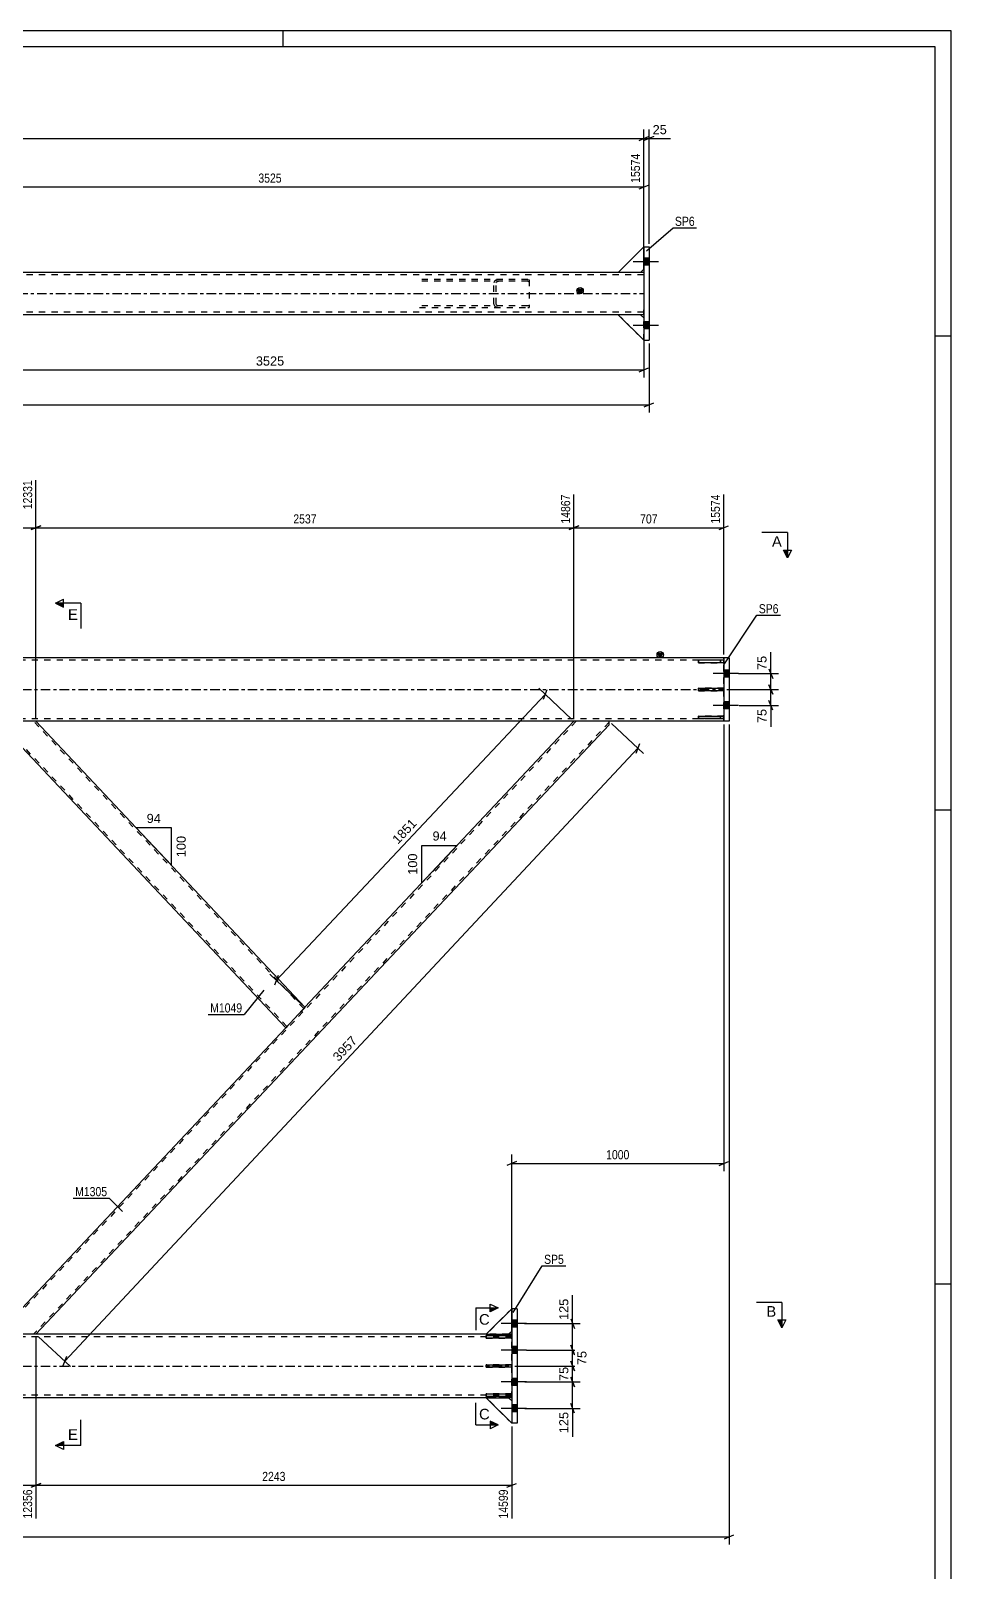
# Model space of a CAD drawing. Header units: millimetres. Extents: x -82 to 1107, y -634 to 207.
# Drawn here: x 817.7 to 1107, y -277.2 to 207.1 of the extents above; entities that cross this region are included whole.
import ezdxf

# ---------------------------------------------------------------- set-up
doc = ezdxf.new("R2010")
doc.units = ezdxf.units.MM
doc.linetypes.add('DXK_LINE_DOT2', pattern=[3.9198, 1.9599, -1.9599])
doc.linetypes.add('DXK_LINE_DOT3', pattern=[5.9187, 2.979, -0.9799, 0.9799, -0.9799])
doc.styles.add('Arial', font='ARIAL.TTF', dxfattribs={"height": 0.2})
doc.styles.add('Arial Narrow', font='ARIALN.TTF', dxfattribs={"height": 0.2})

# ---------------------------------------------------------------- blocks, each defined once
blk = doc.blocks.new('Unknown-348435297-1162')
at = {"color": 5, "linetype": 'Continuous'}
for p, q in [((1106.97, 207.06), (-82.03, 207.06)), ((896.97, 202.06), (896.97, 207.06)), ((1106.97, -633.94), (1106.97, 207.06)), ((1101.97, 202.06), (-77.03, 202.06)), ((1101.97, -628.94), (1101.97, 202.06)), ((1106.97, 111.06), (1101.97, 111.06)), ((1106.97, -37.94), (1101.97, -37.94)), ((1106.97, -186.94), (1101.97, -186.94))]:
    blk.add_line(p, q, dxfattribs=at)
blk = doc.blocks.new('Part-348435297-3922 - 3826')
at = {"color": 7, "linetype": 'DXK_LINE_DOT2'}
for p, q in [((989.12, -10), (808.23, -202.34)), ((999.43, -10.32), (818.55, -202.67)), ((999.43, -10), (988.39, -10)), ((903.83, -99.91), (897.79, -106.33)), ((819.28, -202.67), (808.23, -202.67))]:
    blk.add_line(p, q, dxfattribs=at)
at = {"color": 2, "linetype": 'Continuous'}
for p, q in [((999.43, -11.1), (819.28, -202.67)), ((988.39, -10), (903.83, -99.91)), ((999.43, -11.1), (999.43, -10)), ((808.23, -201.57), (897.79, -106.33)), ((808.23, -202.67), (808.23, -201.57))]:
    blk.add_line(p, q, dxfattribs=at)
blk = doc.blocks.new('Part-348435297-3927 - 3826')
at = {"color": 7, "linetype": 'DXK_LINE_DOT2'}
for p, q in [((819.28, -10), (808.23, -10)), ((808.23, -10.81), (808.23, -10)), ((898.16, -105.94), (808.23, -10.32)), ((903.47, -100.3), (818.55, -10)), ((903.38, -100.39), (903.1, -100.69)), ((903.62, -100.14), (903.47, -100.3)), ((898.16, -105.94), (898.19, -105.91))]:
    blk.add_line(p, q, dxfattribs=at)
at = {"color": 2, "linetype": 'Continuous'}
for p, q in [((808.23, -11.1), (808.23, -10.81)), ((897.79, -106.33), (808.23, -11.1)), ((903.83, -99.91), (819.28, -10)), ((903.1, -100.69), (897.79, -106.33)), ((903.62, -100.14), (903.1, -100.69)), ((903.83, -99.91), (903.62, -100.14))]:
    blk.add_line(p, q, dxfattribs=at)
blk = doc.blocks.new('Part-348435297-4008 - 3826')
at = {"color": 2, "linetype": 'Continuous'}
for p, q in [((1037.17, 10), (1035.5, 10)), ((1035.5, 10), (1035.5, -10)), ((1037.17, 10), (1037.17, -10)), ((1037.17, -10), (1035.5, -10))]:
    blk.add_line(p, q, dxfattribs=at)
blk = doc.blocks.new('Part-348435297-4013 - 3826')
at = {"color": 2, "linetype": 'Continuous'}
for p, q in [((970.5, -194.67), (968.83, -194.67)), ((968.83, -194.67), (968.83, -230.67)), ((970.5, -194.67), (970.5, -230.67)), ((970.5, -230.67), (968.83, -230.67))]:
    blk.add_line(p, q, dxfattribs=at)
blk = doc.blocks.new('Part-348435297-4050 - 3826')
at = {"color": 2, "linetype": 'Continuous'}
for p, q in [((960.83, -221.43), (968.83, -221.43)), ((960.83, -222.23), (960.83, -221.43)), ((968.83, -222.23), (960.83, -222.23)), ((968.83, -221.43), (968.83, -222.23))]:
    blk.add_line(p, q, dxfattribs=at)
at = {"color": 7, "linetype": 'DXK_LINE_DOT2'}
blk.add_line((967.83, -222.23), (967.83, -221.43), dxfattribs=at)
blk = doc.blocks.new('Part-348435297-4051 - 3826')
at = {"color": 2, "linetype": 'Continuous'}
for p, q in [((960.83, -212.27), (968.83, -212.27)), ((960.83, -213.07), (960.83, -212.27)), ((968.83, -212.27), (968.83, -213.07)), ((968.83, -213.07), (960.83, -213.07))]:
    blk.add_line(p, q, dxfattribs=at)
at = {"color": 7, "linetype": 'DXK_LINE_DOT2'}
blk.add_line((967.83, -213.07), (967.83, -212.27), dxfattribs=at)
blk = doc.blocks.new('Part-348435297-4052 - 3826')
at = {"color": 2, "linetype": 'Continuous'}
for p, q in [((960.83, -203.1), (968.83, -203.1)), ((960.83, -203.9), (960.83, -203.1)), ((968.83, -203.1), (968.83, -203.9)), ((968.83, -203.9), (960.83, -203.9))]:
    blk.add_line(p, q, dxfattribs=at)
at = {"color": 7, "linetype": 'DXK_LINE_DOT2'}
blk.add_line((967.83, -203.9), (967.83, -203.1), dxfattribs=at)
blk = doc.blocks.new('Part-348435297-4053 - 3826')
at = {"color": 7, "linetype": 'DXK_LINE_DOT2'}
for p, q in [((968.83, -221.43), (960.83, -221.43)), ((960.83, -221.43), (960.83, -222.23)), ((960.83, -222.23), (968.83, -222.23)), ((967.83, -222.23), (967.83, -221.43)), ((968.83, -222.23), (968.83, -221.43))]:
    blk.add_line(p, q, dxfattribs=at)
blk = doc.blocks.new('Part-348435297-4054 - 3826')
at = {"color": 7, "linetype": 'DXK_LINE_DOT2'}
for p, q in [((968.83, -212.27), (960.83, -212.27)), ((960.83, -212.27), (960.83, -213.07)), ((967.83, -213.07), (967.83, -212.27)), ((968.83, -213.07), (968.83, -212.27)), ((960.83, -213.07), (968.83, -213.07))]:
    blk.add_line(p, q, dxfattribs=at)
blk = doc.blocks.new('Part-348435297-4055 - 3826')
at = {"color": 7, "linetype": 'DXK_LINE_DOT2'}
for p, q in [((968.83, -203.1), (960.83, -203.1)), ((960.83, -203.1), (960.83, -203.9)), ((967.83, -203.9), (967.83, -203.1)), ((968.83, -203.9), (968.83, -203.1)), ((960.83, -203.9), (968.83, -203.9))]:
    blk.add_line(p, q, dxfattribs=at)
blk = doc.blocks.new('Part-348435297-4058 - 3826')
at = {"color": 7, "linetype": 'DXK_LINE_DOT2'}
for p, q in [((960.83, -222.67), (967.83, -222.67)), ((968.83, -230.67), (960.83, -222.67)), ((967.83, -222.67), (968.83, -223.67)), ((968.83, -223.67), (968.83, -230.67))]:
    blk.add_line(p, q, dxfattribs=at)
blk = doc.blocks.new('Part-348435297-4061 - 3826')
at = {"color": 2, "linetype": 'Continuous'}
for p, q in [((968.83, -230.67), (960.83, -222.67)), ((960.83, -222.67), (967.83, -222.67)), ((967.83, -222.67), (968.83, -223.67))]:
    blk.add_line(p, q, dxfattribs=at)
at = {"color": 7, "linetype": 'DXK_LINE_DOT2'}
blk.add_line((968.83, -223.67), (968.83, -230.67), dxfattribs=at)
blk = doc.blocks.new('Part-348435297-4064 - 3826')
at = {"color": 7, "linetype": 'DXK_LINE_DOT2'}
for p, q in [((968.83, -194.67), (960.83, -202.67)), ((968.83, -201.67), (968.83, -194.67)), ((960.83, -202.67), (967.83, -202.67)), ((967.83, -202.67), (968.83, -201.67))]:
    blk.add_line(p, q, dxfattribs=at)
blk = doc.blocks.new('Part-348435297-4067 - 3826')
at = {"color": 2, "linetype": 'Continuous'}
for p, q in [((968.83, -194.67), (960.83, -202.67)), ((960.83, -202.67), (967.83, -202.67)), ((967.83, -202.67), (968.83, -201.67))]:
    blk.add_line(p, q, dxfattribs=at)
at = {"color": 7, "linetype": 'DXK_LINE_DOT2'}
blk.add_line((968.83, -201.67), (968.83, -194.67), dxfattribs=at)
blk = doc.blocks.new('Part-348435297-4068 - 3826')
at = {"color": 2, "linetype": 'Continuous'}
for p, q in [((1027.5, 0.4), (1035.5, 0.4)), ((1027.5, -0.4), (1027.5, 0.4)), ((1035.5, 0.4), (1035.5, -0.4)), ((1035.5, -0.4), (1027.5, -0.4))]:
    blk.add_line(p, q, dxfattribs=at)
at = {"color": 7, "linetype": 'DXK_LINE_DOT2'}
blk.add_line((1034.5, -0.4), (1034.5, 0.4), dxfattribs=at)
blk = doc.blocks.new('Part-348435297-4069 - 3826')
at = {"color": 2, "linetype": 'Continuous'}
for p, q in [((1035.5, 9.17), (1027.5, 9.17)), ((1027.5, 8.37), (1027.5, 9.17)), ((1035.5, 8.37), (1027.5, 8.37)), ((1035.5, 9.17), (1035.5, 8.37))]:
    blk.add_line(p, q, dxfattribs=at)
at = {"color": 7, "linetype": 'DXK_LINE_DOT2'}
blk.add_line((1034.5, 8.37), (1034.5, 9.17), dxfattribs=at)
blk = doc.blocks.new('Part-348435297-4070 - 3826')
at = {"color": 2, "linetype": 'Continuous'}
for p, q in [((1027.5, -8.37), (1035.5, -8.37)), ((1027.5, -9.17), (1027.5, -8.37)), ((1035.5, -9.17), (1027.5, -9.17)), ((1035.5, -8.37), (1035.5, -9.17))]:
    blk.add_line(p, q, dxfattribs=at)
at = {"color": 7, "linetype": 'DXK_LINE_DOT2'}
blk.add_line((1034.5, -9.17), (1034.5, -8.37), dxfattribs=at)
blk = doc.blocks.new('Part-348435297-4071 - 3826')
at = {"color": 7, "linetype": 'DXK_LINE_DOT2'}
for p, q in [((1035.5, 0.4), (1027.5, 0.4)), ((1027.5, 0.4), (1027.5, -0.4)), ((1034.5, -0.4), (1034.5, 0.4)), ((1035.5, -0.4), (1035.5, 0.4)), ((1027.5, -0.4), (1035.5, -0.4))]:
    blk.add_line(p, q, dxfattribs=at)
blk = doc.blocks.new('Part-348435297-4072 - 3826')
at = {"color": 7, "linetype": 'DXK_LINE_DOT2'}
for p, q in [((1035.5, 9.17), (1027.5, 9.17)), ((1027.5, 9.17), (1027.5, 8.37)), ((1027.5, 8.37), (1035.5, 8.37)), ((1034.5, 9.17), (1034.5, 8.37)), ((1035.5, 8.37), (1035.5, 9.17))]:
    blk.add_line(p, q, dxfattribs=at)
blk = doc.blocks.new('Part-348435297-4073 - 3826')
at = {"color": 7, "linetype": 'DXK_LINE_DOT2'}
for p, q in [((1035.5, -8.37), (1027.5, -8.37)), ((1027.5, -8.37), (1027.5, -9.17)), ((1027.5, -9.17), (1035.5, -9.17)), ((1034.5, -9.17), (1034.5, -8.37)), ((1035.5, -9.17), (1035.5, -8.37))]:
    blk.add_line(p, q, dxfattribs=at)
blk = doc.blocks.new('Part-348435297-4078 - 3826')
at = {"linetype": 'Continuous'}
blk.add_hatch(color=2, dxfattribs=at).paths.add_polyline_path([(1015.5, 10), (1014.7, 11.4), (1016.3, 11.4)])
at = {"color": 2, "linetype": 'Continuous'}
for p, q in [((1035.5, 10), (807.17, 10)), ((1015.5, 10), (1014.7, 11.4)), ((1014.7, 11.4), (1016.3, 11.4)), ((1016.3, 11.4), (1015.5, 10)), ((1035.5, -10), (814.67, -10))]:
    blk.add_line(p, q, dxfattribs=at)
at = {"color": 7, "linetype": 'DXK_LINE_DOT2'}
for p, q in [((1035.5, -10), (1035.5, 10)), ((1035.5, 9.2), (45.43, 9.2)), ((1035.5, -9.2), (45.43, -9.2))]:
    blk.add_line(p, q, dxfattribs=at)
at = {"color": 7, "linetype": 'DXK_LINE_DOT3'}
blk.add_line((45.43, 0), (1035.5, 0), dxfattribs=at)
at = {"color": 2, "linetype": 'Continuous'}
blk.add_circle((1015.5, 10.9), 1, dxfattribs=at)
blk = doc.blocks.new('Part-348435297-4081 - 3826')
at = {"color": 2, "linetype": 'Continuous'}
for p, q in [((960.83, -202.67), (399.84, -202.67)), ((968.83, -202.67), (967.83, -202.67)), ((960.83, -222.67), (814.67, -222.67)), ((968.83, -222.67), (967.83, -222.67))]:
    blk.add_line(p, q, dxfattribs=at)
at = {"color": 7, "linetype": 'DXK_LINE_DOT2'}
for p, q in [((967.83, -202.67), (960.83, -202.67)), ((968.83, -222.67), (968.83, -202.67)), ((968.83, -203.47), (45.43, -203.47)), ((968.83, -221.87), (45.43, -221.87)), ((967.83, -222.67), (960.83, -222.67))]:
    blk.add_line(p, q, dxfattribs=at)
at = {"color": 7, "linetype": 'DXK_LINE_DOT3'}
blk.add_line((45.43, -212.67), (968.83, -212.67), dxfattribs=at)
blk = doc.blocks.new('Bolt-348435297-4172 - 3826')
at = {"linetype": 'Continuous'}
for points in [[(1035.5, 6.1), (1035.5, 3.9), (1037.17, 3.9), (1037.17, 6.1)], [(1035.5, 6.1), (1035.5, 3.9), (1037.17, 3.9), (1037.17, 6.1)], [(1035.5, -3.9), (1035.5, -6.1), (1037.17, -6.1), (1037.17, -3.9)], [(1035.5, -3.9), (1035.5, -6.1), (1037.17, -6.1), (1037.17, -3.9)]]:
    blk.add_hatch(color=1, dxfattribs=at).paths.add_polyline_path(points)
at = {"color": 1, "linetype": 'Continuous'}
for p, q in [((1040.1, 5), (1032.17, 5)), ((1040.1, 5), (1032.17, 5)), ((1037.17, 6.1), (1035.5, 6.1)), ((1037.17, 6.1), (1035.5, 6.1)), ((1037.17, 3.9), (1035.5, 3.9)), ((1037.17, 3.9), (1035.5, 3.9)), ((1037.17, -3.9), (1035.5, -3.9)), ((1037.17, -3.9), (1035.5, -3.9)), ((1040.1, -5), (1032.17, -5)), ((1040.1, -5), (1032.17, -5)), ((1037.17, -6.1), (1035.5, -6.1)), ((1037.17, -6.1), (1035.5, -6.1))]:
    blk.add_line(p, q, dxfattribs=at)
blk = doc.blocks.new('Bolt-348435297-4173 - 3826')
at = {"linetype": 'Continuous'}
for points in [[(968.83, -198.23), (968.83, -200.43), (970.5, -200.43), (970.5, -198.23)], [(968.83, -198.23), (968.83, -200.43), (970.5, -200.43), (970.5, -198.23)], [(968.83, -198.23), (968.83, -200.43), (970.5, -200.43), (970.5, -198.23)], [(968.83, -206.57), (968.83, -208.77), (970.5, -208.77), (970.5, -206.57)], [(968.83, -206.57), (968.83, -208.77), (970.5, -208.77), (970.5, -206.57)], [(968.83, -216.57), (968.83, -218.77), (970.5, -218.77), (970.5, -216.57)], [(968.83, -216.57), (968.83, -218.77), (970.5, -218.77), (970.5, -216.57)], [(968.83, -224.9), (968.83, -227.1), (970.5, -227.1), (970.5, -224.9)], [(968.83, -224.9), (968.83, -227.1), (970.5, -227.1), (970.5, -224.9)], [(968.83, -224.9), (968.83, -227.1), (970.5, -227.1), (970.5, -224.9)]]:
    blk.add_hatch(color=1, dxfattribs=at).paths.add_polyline_path(points)
at = {"color": 1, "linetype": 'Continuous'}
for p, q in [((970.5, -198.23), (968.83, -198.23)), ((970.5, -198.23), (968.83, -198.23)), ((970.5, -198.23), (968.83, -198.23)), ((973.43, -199.33), (965.5, -199.33)), ((973.43, -199.33), (965.5, -199.33)), ((973.43, -199.33), (965.5, -199.33)), ((970.5, -200.43), (968.83, -200.43)), ((970.5, -200.43), (968.83, -200.43)), ((970.5, -200.43), (968.83, -200.43)), ((973.43, -207.67), (965.5, -207.67)), ((973.43, -207.67), (965.5, -207.67)), ((970.5, -206.57), (968.83, -206.57)), ((970.5, -206.57), (968.83, -206.57)), ((970.5, -208.77), (968.83, -208.77)), ((970.5, -208.77), (968.83, -208.77)), ((973.43, -217.67), (965.5, -217.67)), ((973.43, -217.67), (965.5, -217.67)), ((970.5, -216.57), (968.83, -216.57)), ((970.5, -216.57), (968.83, -216.57)), ((970.5, -218.77), (968.83, -218.77)), ((970.5, -218.77), (968.83, -218.77)), ((973.43, -226), (965.5, -226)), ((973.43, -226), (965.5, -226)), ((973.43, -226), (965.5, -226)), ((970.5, -224.9), (968.83, -224.9)), ((970.5, -224.9), (968.83, -224.9)), ((970.5, -224.9), (968.83, -224.9)), ((970.5, -227.1), (968.83, -227.1)), ((970.5, -227.1), (968.83, -227.1)), ((970.5, -227.1), (968.83, -227.1))]:
    blk.add_line(p, q, dxfattribs=at)
blk = doc.blocks.new('Part-348435297-2491 - 2361')
at = {"color": 7, "linetype": 'DXK_LINE_DOT2'}
for p, q in [((1002.34, 131.13), (1010.34, 139.13)), ((1010.34, 139.13), (1010.34, 132.13)), ((1009.34, 131.13), (1002.34, 131.13)), ((1010.34, 132.13), (1009.34, 131.13))]:
    blk.add_line(p, q, dxfattribs=at)
blk = doc.blocks.new('Part-348435297-2496 - 2361')
at = {"linetype": 'Continuous'}
blk.add_hatch(color=2, dxfattribs=at).paths.add_polyline_path([(990.34, 124.46), (989.54, 125.86), (991.14, 125.86)])
at = {"color": 2, "linetype": 'Continuous'}
for p, q in [((1002.34, 131.13), (782.02, 131.13)), ((1010.34, 131.13), (1009.34, 131.13)), ((1010.34, 129.53), (1010.34, 119.39)), ((990.34, 124.46), (989.54, 125.86)), ((989.54, 125.86), (991.14, 125.86)), ((991.14, 125.86), (990.34, 124.46)), ((1002.34, 117.79), (782.02, 117.79)), ((1010.34, 117.79), (1009.34, 117.79))]:
    blk.add_line(p, q, dxfattribs=at)
at = {"color": 7, "linetype": 'DXK_LINE_DOT2'}
for p, q in [((1009.34, 131.13), (1002.34, 131.13)), ((1010.34, 131.13), (1010.34, 129.53)), ((1010.34, 131.13), (1010.34, 130.66)), ((1010.34, 130.33), (44.28, 130.33)), ((1010.34, 118.59), (44.28, 118.59)), ((1009.34, 117.79), (1002.34, 117.79)), ((1010.34, 117.79), (1010.34, 119.39))]:
    blk.add_line(p, q, dxfattribs=at)
at = {"color": 7, "linetype": 'DXK_LINE_DOT3'}
blk.add_line((44.28, 124.46), (1010.34, 124.46), dxfattribs=at)
at = {"color": 2, "linetype": 'Continuous'}
blk.add_circle((990.34, 125.36), 1, dxfattribs=at)
blk = doc.blocks.new('Part-348435297-2372 - 2361')
at = {"color": 7, "linetype": 'DXK_LINE_DOT2'}
for p, q in [((973.85, 128.86), (939.81, 128.86)), ((973.85, 128.33), (939.81, 128.33)), ((963.34, 128.2), (963.23, 127.79)), ((963.23, 121.13), (963.23, 127.79)), ((963.96, 127.79), (964.02, 128)), ((963.96, 121.13), (963.96, 127.79)), ((964.7, 128.86), (964.13, 128.78)), ((964.42, 128.29), (964.7, 128.33)), ((973.85, 128.86), (974.28, 128.8)), ((973.85, 128.33), (974.13, 128.29)), ((974.13, 128.29), (974.28, 128.21)), ((974.28, 128.8), (974.28, 120.12)), ((963.23, 121.13), (963.34, 120.72)), ((964.02, 120.92), (963.96, 121.13)), ((973.85, 120.59), (939.81, 120.59)), ((939.81, 120.06), (973.85, 120.06)), ((964.13, 120.14), (964.7, 120.06)), ((964.7, 120.59), (964.42, 120.63)), ((974.13, 120.63), (973.85, 120.59)), ((973.85, 120.06), (974.28, 120.12)), ((974.28, 120.71), (974.13, 120.63))]:
    blk.add_line(p, q, dxfattribs=at)
for centre, radius, start, end in [((964.47, 127.49), 1.34, 104.5547, 147.5896), ((964.58, 127.64), 0.668, 104.5547, 147.5896), ((964.47, 121.44), 1.34, 212.4104, 255.4453), ((964.58, 121.28), 0.668, 212.4104, 255.4453)]:
    blk.add_arc(centre, radius, start, end, dxfattribs=at)
blk = doc.blocks.new('Part-348435297-2479 - 2361')
at = {"color": 2, "linetype": 'Continuous'}
for p, q in [((1009.34, 117.79), (1002.34, 117.79)), ((1002.34, 117.79), (1010.34, 109.79)), ((1010.34, 116.79), (1009.34, 117.79))]:
    blk.add_line(p, q, dxfattribs=at)
at = {"color": 7, "linetype": 'DXK_LINE_DOT2'}
blk.add_line((1010.34, 109.79), (1010.34, 116.79), dxfattribs=at)
blk = doc.blocks.new('Part-348435297-2485 - 2361')
at = {"color": 7, "linetype": 'DXK_LINE_DOT2'}
for p, q in [((1002.34, 131.13), (1010.34, 139.13)), ((1010.34, 139.13), (1010.34, 132.13)), ((1009.34, 131.13), (1002.34, 131.13)), ((1010.34, 132.13), (1009.34, 131.13))]:
    blk.add_line(p, q, dxfattribs=at)
blk = doc.blocks.new('Part-348435297-2444 - 2361')
at = {"color": 2, "linetype": 'Continuous'}
for p, q in [((1010.34, 139.13), (1010.34, 109.79)), ((1010.34, 139.13), (1012.01, 139.13)), ((1012.01, 139.13), (1012.01, 109.79)), ((1010.34, 109.79), (1012.01, 109.79))]:
    blk.add_line(p, q, dxfattribs=at)
blk = doc.blocks.new('Part-348435297-2476 - 2361')
at = {"color": 7, "linetype": 'DXK_LINE_DOT2'}
for p, q in [((1009.34, 117.79), (1002.34, 117.79)), ((1002.34, 117.79), (1010.34, 109.79)), ((1010.34, 116.79), (1009.34, 117.79)), ((1010.34, 109.79), (1010.34, 116.79))]:
    blk.add_line(p, q, dxfattribs=at)
blk = doc.blocks.new('Part-348435297-2482 - 2361')
at = {"color": 7, "linetype": 'DXK_LINE_DOT2'}
for p, q in [((1009.34, 117.79), (1002.34, 117.79)), ((1002.34, 117.79), (1010.34, 109.79)), ((1010.34, 116.79), (1009.34, 117.79)), ((1010.34, 109.79), (1010.34, 116.79))]:
    blk.add_line(p, q, dxfattribs=at)
blk = doc.blocks.new('Part-348435297-2488 - 2361')
at = {"color": 2, "linetype": 'Continuous'}
for p, q in [((1002.34, 131.13), (1010.34, 139.13)), ((1009.34, 131.13), (1002.34, 131.13)), ((1010.34, 132.13), (1009.34, 131.13))]:
    blk.add_line(p, q, dxfattribs=at)
at = {"color": 7, "linetype": 'DXK_LINE_DOT2'}
blk.add_line((1010.34, 132.13), (1010.34, 139.13), dxfattribs=at)
blk = doc.blocks.new('Bolt-348435297-2542 - 2361')
at = {"linetype": 'Continuous'}
for points in [[(1010.34, 135.56), (1010.34, 133.36), (1012.01, 133.36), (1012.01, 135.56)], [(1010.34, 135.56), (1010.34, 133.36), (1012.01, 133.36), (1012.01, 135.56)], [(1010.34, 115.56), (1010.34, 113.36), (1012.01, 113.36), (1012.01, 115.56)], [(1010.34, 115.56), (1010.34, 113.36), (1012.01, 113.36), (1012.01, 115.56)]]:
    blk.add_hatch(color=1, dxfattribs=at).paths.add_polyline_path(points)
at = {"color": 1, "linetype": 'Continuous'}
for p, q in [((1014.94, 134.46), (1007.01, 134.46)), ((1014.94, 134.46), (1007.01, 134.46)), ((1012.01, 135.56), (1010.34, 135.56)), ((1012.01, 135.56), (1010.34, 135.56)), ((1012.01, 133.36), (1010.34, 133.36)), ((1012.01, 133.36), (1010.34, 133.36)), ((1014.94, 114.46), (1007.01, 114.46)), ((1014.94, 114.46), (1007.01, 114.46)), ((1012.01, 115.56), (1010.34, 115.56)), ((1012.01, 115.56), (1010.34, 115.56)), ((1012.01, 113.36), (1010.34, 113.36)), ((1012.01, 113.36), (1010.34, 113.36))]:
    blk.add_line(p, q, dxfattribs=at)
blk = doc.blocks.new('StraightDimension-348435297-4314 - 3826')
at = {"color": 7, "linetype": 'Continuous'}
for p, q in [((988.39, -9), (988.39, 61.29)), ((1035.5, 11), (1035.5, 61.29)), ((989.89, 51.45), (986.89, 50.25)), ((988.39, 50.85), (1035.5, 50.85)), ((1034, 50.25), (1037, 51.45))]:
    blk.add_line(p, q, dxfattribs=at)
at = {"color": 0, "linetype": 'Continuous'}
blk.add_wipeout([(1034.9, 61.89), (1030.7, 61.89), (1030.7, 51.55), (1034.9, 51.55)], dxfattribs=at)
at = {"color": 0}
blk.add_wipeout([(1015.29, 51.6), (1015.29, 55.8), (1008.6, 55.8), (1008.6, 51.6)], dxfattribs=at)
at = {"color": 3, "linetype": 'Continuous', "style": 'Arial Narrow'}
blk.add_text('15574', height=2.863, rotation=90.0002, dxfattribs=at).set_placement((1034.3, 52.15))
at = {"color": 3, "style": 'Arial Narrow'}
blk.add_text('707', height=2.863, dxfattribs=at).set_placement((1009.2, 52.2))
blk = doc.blocks.new('StraightDimension-348435297-11560 - 3826')
at = {"color": 7, "linetype": 'Continuous'}
for p, q in [((969.83, -212.67), (990.38, -212.67)), ((987.38, -211.17), (988.58, -214.17)), ((987.98, -217.67), (987.98, -212.67)), ((972.92, -217.67), (990.38, -217.67)), ((988.58, -219.17), (987.38, -216.17))]:
    blk.add_line(p, q, dxfattribs=at)
at = {"color": 0}
blk.add_wipeout([(987.23, -212.34), (983.03, -212.34), (983.03, -217.99), (987.23, -217.99)], dxfattribs=at)
at = {"color": 3, "style": 'Arial'}
blk.add_text('75', height=2.865, rotation=90.0002, dxfattribs=at).set_placement((986.63, -217.39))
blk = doc.blocks.new('StraightDimension-348435297-11558 - 3826')
at = {"color": 7, "linetype": 'Continuous'}
for p, q in [((987.38, -197.83), (988.58, -200.83)), ((972.85, -199.33), (990.38, -199.33)), ((987.98, -207.67), (987.98, -199.33)), ((973.46, -207.67), (990.38, -207.67)), ((988.58, -209.17), (987.38, -206.17))]:
    blk.add_line(p, q, dxfattribs=at)
at = {"color": 0}
blk.add_wipeout([(987.23, -190.94), (983.03, -190.94), (983.03, -198.81), (987.23, -198.81)], dxfattribs=at)
at = {"color": 7, "linetype": 'Continuous'}
blk.add_line((987.98, -199.33), (987.98, -190.41), dxfattribs=at)
blk.add_line((987.98, -199.33), (987.98, -190.41), dxfattribs=at)
at = {"color": 3, "style": 'Arial'}
blk.add_text('125', height=2.865, rotation=90.0002, dxfattribs=at).set_placement((986.63, -198.21))
blk = doc.blocks.new('StraightDimension-348435297-4483 - 3826')
at = {"color": 7, "linetype": 'Continuous'}
for p, q in [((799.43, -9), (799.43, 65.79)), ((819.28, -9), (819.28, 65.79)), ((800.93, 51.45), (797.93, 50.25)), ((799.43, 50.85), (819.28, 50.85)), ((817.78, 50.25), (820.78, 51.45))]:
    blk.add_line(p, q, dxfattribs=at)
at = {"color": 0}
blk.add_wipeout([(812.7, 51.6), (812.7, 55.8), (806.01, 55.8), (806.01, 51.6)], dxfattribs=at)
at = {"color": 3, "style": 'Arial Narrow'}
blk.add_text('298', height=2.863, dxfattribs=at).set_placement((806.61, 52.2))
at = {"color": 0, "linetype": 'Continuous'}
blk.add_wipeout([(818.68, 66.39), (814.48, 66.39), (814.48, 56.05), (818.68, 56.05)], dxfattribs=at)
at = {"color": 3, "linetype": 'Continuous', "style": 'Arial Narrow'}
blk.add_text('12331', height=2.863, rotation=90.0002, dxfattribs=at).set_placement((818.08, 56.65))
blk = doc.blocks.new('StraightDimension-348435297-4296 - 3826')
at = {"color": 7, "linetype": 'Continuous'}
for p, q in [((1035.5, -11), (1035.5, -151.43)), ((970.33, -148.43), (967.33, -149.63)), ((968.83, -201.67), (968.83, -146.18)), ((968.83, -149.03), (1035.5, -149.03)), ((1034, -149.63), (1037, -148.43))]:
    blk.add_line(p, q, dxfattribs=at)
at = {"color": 0}
blk.add_wipeout([(1006.42, -148.28), (1006.42, -144.08), (997.91, -144.08), (997.91, -148.28)], dxfattribs=at)
at = {"color": 3, "style": 'Arial Narrow'}
blk.add_text('1000', height=2.863, dxfattribs=at).set_placement((998.51, -147.68))
blk = doc.blocks.new('StraightDimension-348435297-8921 - 3826')
at = {"color": 7, "linetype": 'Continuous'}
for p, q in [((819.28, -203.67), (819.28, -260.61)), ((968.83, -231.67), (968.83, -260.61)), ((820.78, -249.57), (817.78, -250.77)), ((819.28, -250.17), (968.83, -250.17)), ((967.33, -250.77), (970.33, -249.57))]:
    blk.add_line(p, q, dxfattribs=at)
at = {"color": 0}
blk.add_wipeout([(898.31, -249.42), (898.31, -245.22), (889.8, -245.22), (889.8, -249.42)], dxfattribs=at)
at = {"color": 0, "linetype": 'Continuous'}
blk.add_wipeout([(968.23, -250.87), (964.03, -250.87), (964.03, -261.21), (968.23, -261.21)], dxfattribs=at)
at = {"color": 3, "style": 'Arial Narrow'}
blk.add_text('2243', height=2.863, dxfattribs=at).set_placement((890.4, -248.82))
at = {"color": 3, "linetype": 'Continuous', "style": 'Arial Narrow'}
blk.add_text('14599', height=2.863, rotation=90.0002, dxfattribs=at).set_placement((967.63, -260.61))
blk = doc.blocks.new('StraightDimension-348435297-4494 - 3826')
at = {"color": 7, "linetype": 'Continuous'}
for p, q in [((819.28, -9), (819.28, 65.79)), ((988.39, -9), (988.39, 61.29)), ((820.78, 51.45), (817.78, 50.25)), ((819.28, 50.85), (988.39, 50.85)), ((986.89, 50.25), (989.89, 51.45))]:
    blk.add_line(p, q, dxfattribs=at)
at = {"color": 0, "linetype": 'Continuous'}
blk.add_wipeout([(987.79, 61.89), (983.59, 61.89), (983.59, 51.55), (987.79, 51.55)], dxfattribs=at)
at = {"color": 0}
blk.add_wipeout([(908.09, 51.6), (908.09, 55.8), (899.58, 55.8), (899.58, 51.6)], dxfattribs=at)
at = {"color": 3, "linetype": 'Continuous', "style": 'Arial Narrow'}
blk.add_text('14867', height=2.863, rotation=90.0002, dxfattribs=at).set_placement((987.19, 52.15))
at = {"color": 3, "style": 'Arial Narrow'}
blk.add_text('2537', height=2.863, dxfattribs=at).set_placement((900.18, 52.2))
blk = doc.blocks.new('StraightDimension-348435297-5462 - 3826')
at = {"color": 7, "linetype": 'Continuous'}
for p, q in [((1037.17, -11), (1037.17, -268.76)), ((1035.67, -266.96), (1038.67, -265.76)), ((0, -266.36), (1037.17, -266.36))]:
    blk.add_line(p, q, dxfattribs=at)
blk = doc.blocks.new('StraightDimension-348435297-8922 - 3826')
at = {"color": 7, "linetype": 'Continuous'}
for p, q in [((799.43, -203.67), (799.43, -260.61)), ((819.28, -203.67), (819.28, -260.61)), ((800.93, -249.57), (797.93, -250.77)), ((799.43, -250.17), (819.28, -250.17)), ((817.78, -250.77), (820.78, -249.57))]:
    blk.add_line(p, q, dxfattribs=at)
at = {"color": 0}
blk.add_wipeout([(812.7, -249.42), (812.7, -245.22), (806.01, -245.22), (806.01, -249.42)], dxfattribs=at)
at = {"color": 3, "style": 'Arial Narrow'}
blk.add_text('298', height=2.863, dxfattribs=at).set_placement((806.61, -248.82))
at = {"color": 0, "linetype": 'Continuous'}
blk.add_wipeout([(818.68, -250.87), (814.48, -250.87), (814.48, -261.21), (818.68, -261.21)], dxfattribs=at)
at = {"color": 3, "linetype": 'Continuous', "style": 'Arial Narrow'}
blk.add_text('12356', height=2.863, rotation=90.0002, dxfattribs=at).set_placement((818.08, -260.61))
blk = doc.blocks.new('StraightDimension-348435297-11559 - 3826')
at = {"color": 7, "linetype": 'Continuous'}
for p, q in [((973.46, -207.67), (990.83, -207.67)), ((987.38, -206.17), (988.58, -209.17)), ((987.98, -212.67), (987.98, -207.67)), ((969.83, -212.67), (990.83, -212.67)), ((988.58, -214.17), (987.38, -211.17))]:
    blk.add_line(p, q, dxfattribs=at)
at = {"color": 0}
blk.add_wipeout([(992.93, -207.34), (988.73, -207.34), (988.73, -212.99), (992.93, -212.99)], dxfattribs=at)
at = {"color": 3, "style": 'Arial'}
blk.add_text('75', height=2.865, rotation=90.0002, dxfattribs=at).set_placement((992.33, -212.39))
blk = doc.blocks.new('StraightDimension-348435297-11561 - 3826')
at = {"color": 7, "linetype": 'Continuous'}
for p, q in [((972.92, -217.67), (990.38, -217.67)), ((987.38, -216.17), (988.58, -219.17)), ((987.98, -226), (987.98, -217.67)), ((972.92, -226), (990.38, -226)), ((988.58, -227.5), (987.38, -224.5))]:
    blk.add_line(p, q, dxfattribs=at)
at = {"color": 0}
blk.add_wipeout([(987.23, -226.53), (983.03, -226.53), (983.03, -234.4), (987.23, -234.4)], dxfattribs=at)
at = {"color": 7, "linetype": 'Continuous'}
blk.add_line((987.98, -226), (987.98, -234.92), dxfattribs=at)
blk.add_line((987.98, -226), (987.98, -234.92), dxfattribs=at)
at = {"color": 3, "style": 'Arial'}
blk.add_text('125', height=2.865, rotation=90.0002, dxfattribs=at).set_placement((986.63, -233.8))
blk = doc.blocks.new('StraightDimension-348435297-11609 - 3826')
at = {"color": 7, "linetype": 'Continuous'}
for p, q in [((1040.07, 5), (1052.67, 5)), ((1049.67, 6.5), (1050.87, 3.5)), ((1050.27, 0), (1050.27, 5)), ((1050.87, -1.5), (1049.67, 1.5)), ((1036.5, 0), (1052.67, 0))]:
    blk.add_line(p, q, dxfattribs=at)
at = {"color": 0}
blk.add_wipeout([(1049.52, 11.17), (1045.32, 11.17), (1045.32, 5.52), (1049.52, 5.52)], dxfattribs=at)
at = {"color": 7, "linetype": 'Continuous'}
blk.add_line((1050.27, 5), (1050.27, 11.7), dxfattribs=at)
blk.add_line((1050.27, 5), (1050.27, 11.7), dxfattribs=at)
at = {"color": 3, "style": 'Arial'}
blk.add_text('75', height=2.865, rotation=90.0002, dxfattribs=at).set_placement((1048.92, 6.12))
blk = doc.blocks.new('StraightDimension-348435297-11610 - 3826')
at = {"color": 7, "linetype": 'Continuous'}
for p, q in [((1049.67, 1.5), (1050.87, -1.5)), ((1036.5, 0), (1052.67, 0)), ((1050.87, -6.5), (1049.67, -3.5)), ((1050.27, -5), (1050.27, 0)), ((1040.28, -5), (1052.67, -5))]:
    blk.add_line(p, q, dxfattribs=at)
at = {"color": 0}
blk.add_wipeout([(1049.52, -5.53), (1045.32, -5.53), (1045.32, -11.17), (1049.52, -11.17)], dxfattribs=at)
at = {"color": 7, "linetype": 'Continuous'}
blk.add_line((1050.27, -5), (1050.27, -11.7), dxfattribs=at)
blk.add_line((1050.27, -5), (1050.27, -11.7), dxfattribs=at)
at = {"color": 3, "style": 'Arial'}
blk.add_text('75', height=2.865, rotation=90.0002, dxfattribs=at).set_placement((1048.92, -10.57))
blk = doc.blocks.new('AngleDimension-348435297-11761 - 3826')
at = {"color": 7, "linetype": 'Continuous'}
for p, q in [((856.53, -49.62), (850.76, -43.47)), ((861.85, -43.47), (850.76, -43.47)), ((861.85, -55.27), (850.76, -43.47)), ((861.85, -55.27), (861.85, -43.47))]:
    blk.add_line(p, q, dxfattribs=at)
at = {"color": 0}
for points in [[(859.13, -42.57), (859.13, -38.37), (853.48, -38.37), (853.48, -42.57)], [(866.95, -45.44), (862.75, -45.44), (862.75, -53.31), (866.95, -53.31)]]:
    blk.add_wipeout(points, dxfattribs=at)
at = {"color": 3, "style": 'Arial'}
blk.add_text('94', height=2.865, dxfattribs=at).set_placement((854.08, -41.97))
blk.add_text('100', height=2.865, rotation=90.0002, dxfattribs=at).set_placement((866.35, -52.71))
blk = doc.blocks.new('AngleDimension-348435297-11776 - 3826')
at = {"color": 7, "linetype": 'Continuous'}
for p, q in [((940.61, -49), (951.71, -49)), ((940.61, -60.8), (951.71, -49)), ((940.61, -60.8), (940.61, -49)), ((943.99, -57.21), (951.71, -49))]:
    blk.add_line(p, q, dxfattribs=at)
at = {"color": 0}
for points in [[(948.99, -48.1), (948.99, -43.9), (943.34, -43.9), (943.34, -48.1)], [(939.71, -50.96), (935.51, -50.96), (935.51, -58.84), (939.71, -58.84)]]:
    blk.add_wipeout(points, dxfattribs=at)
at = {"color": 3, "style": 'Arial'}
blk.add_text('94', height=2.865, dxfattribs=at).set_placement((943.94, -47.5))
blk.add_text('100', height=2.865, rotation=90.0002, dxfattribs=at).set_placement((939.11, -58.24))
blk = doc.blocks.new('StraightDimension-348435297-11791 - 3826')
at = {"color": 7, "linetype": 'Continuous'}
for p, q in [((1000.16, -10.68), (1010.24, -20.11)), ((828.34, -211.14), (1008.49, -18.47)), ((1007.91, -19.98), (1009.08, -16.96)), ((820.01, -203.35), (830.09, -212.78)), ((828.92, -209.63), (827.75, -212.64))]:
    blk.add_line(p, q, dxfattribs=at)
at = {"color": 0}
blk.add_wipeout([(921.31, -110.61), (918.25, -107.74), (911.35, -115.11), (914.42, -117.98)], dxfattribs=at)
at = {"color": 3, "style": 'Arial'}
blk.add_text('3957', height=2.865, rotation=46.9195, dxfattribs=at).set_placement((914.39, -117.13))
blk = doc.blocks.new('StraightDimension-348435297-11814 - 3826')
at = {"color": 7, "linetype": 'Continuous'}
for p, q in [((987.66, -9.31), (977.31, 0.42)), ((894.83, -91.45), (979.39, -1.53)), ((978.8, -3.04), (979.98, -0.03)), ((903.1, -99.23), (892.76, -89.49)), ((895.42, -89.94), (894.24, -92.95))]:
    blk.add_line(p, q, dxfattribs=at)
at = {"color": 0}
blk.add_wipeout([(940.02, -42.3), (936.96, -39.42), (930.05, -46.78), (933.11, -49.65)], dxfattribs=at)
at = {"color": 3, "style": 'Arial'}
blk.add_text('1851', height=2.865, rotation=46.7591, dxfattribs=at).set_placement((933.08, -48.8))
blk = doc.blocks.new('StraightDimension-348435297-7358 - 2361')
at = {"color": 7, "linetype": 'Continuous'}
for p, q in [((775.35, 136.96), (775.35, 168.42)), ((1010.34, 132.13), (1010.34, 168.42)), ((776.85, 158.58), (773.85, 157.38)), ((775.35, 157.98), (1010.34, 157.98)), ((1008.84, 157.38), (1011.84, 158.58))]:
    blk.add_line(p, q, dxfattribs=at)
at = {"color": 0, "linetype": 'Continuous'}
blk.add_wipeout([(1009.74, 169.02), (1005.54, 169.02), (1005.54, 158.68), (1009.74, 158.68)], dxfattribs=at)
at = {"color": 0}
blk.add_wipeout([(897.1, 158.73), (897.1, 162.93), (888.59, 162.93), (888.59, 158.73)], dxfattribs=at)
at = {"color": 3, "linetype": 'Continuous', "style": 'Arial Narrow'}
blk.add_text('15574', height=2.863, rotation=90.0002, dxfattribs=at).set_placement((1009.14, 159.28))
at = {"color": 3, "style": 'Arial Narrow'}
blk.add_text('3525', height=2.863, dxfattribs=at).set_placement((889.19, 159.33))
blk = doc.blocks.new('StraightDimension-348435297-12352 - 2361')
at = {"color": 7, "linetype": 'Continuous'}
for p, q in [((1010.34, 140.13), (1010.34, 176.06)), ((1012.01, 140.13), (1012.01, 176.06)), ((1008.84, 172.61), (1011.84, 173.81)), ((1010.34, 173.21), (1012.01, 173.21)), ((1013.51, 173.81), (1010.51, 172.61))]:
    blk.add_line(p, q, dxfattribs=at)
at = {"color": 0}
blk.add_wipeout([(1018.18, 173.96), (1018.18, 178.16), (1012.53, 178.16), (1012.53, 173.96)], dxfattribs=at)
at = {"color": 7, "linetype": 'Continuous'}
blk.add_line((1012.01, 173.21), (1018.71, 173.21), dxfattribs=at)
blk.add_line((1012.01, 173.21), (1018.71, 173.21), dxfattribs=at)
at = {"color": 3, "style": 'Arial'}
blk.add_text('25', height=2.865, dxfattribs=at).set_placement((1013.13, 174.56))
blk = doc.blocks.new('StraightDimension-348435297-12353 - 2361')
at = {"color": 7, "linetype": 'Continuous'}
for p, q in [((1010.34, 140.13), (1010.34, 176.06)), ((22.84, 173.21), (1010.34, 173.21)), ((1008.84, 172.61), (1011.84, 173.81))]:
    blk.add_line(p, q, dxfattribs=at)
blk = doc.blocks.new('StraightDimension-348435297-12419 - 2361')
at = {"color": 7, "linetype": 'Continuous'}
for p, q in [((1010.34, 116.79), (1010.34, 98.08)), ((775.35, 102.85), (775.35, 98.08)), ((776.85, 101.08), (773.85, 99.88)), ((775.35, 100.48), (1010.34, 100.48)), ((1008.84, 99.88), (1011.84, 101.08))]:
    blk.add_line(p, q, dxfattribs=at)
at = {"color": 0}
blk.add_wipeout([(897.89, 101.23), (897.89, 105.43), (887.8, 105.43), (887.8, 101.23)], dxfattribs=at)
at = {"color": 3, "style": 'Arial'}
blk.add_text('3525', height=2.865, dxfattribs=at).set_placement((888.4, 101.83))
blk = doc.blocks.new('StraightDimension-348435297-12464 - 2361')
at = {"color": 7, "linetype": 'Continuous'}
for p, q in [((1012.01, 108.79), (1012.01, 87.07)), ((21.18, 89.47), (1012.01, 89.47)), ((1010.51, 88.87), (1013.51, 90.07))]:
    blk.add_line(p, q, dxfattribs=at)
blk = doc.blocks.new('Mark-348435297-3918 - 3826')
at = {"color": 0}
blk.add_wipeout([(841.65, -159.27), (841.65, -156.27), (831.6, -156.27), (831.6, -159.27)], dxfattribs=at)
blk.add_wipeout([(841.65, -159.27), (841.65, -156.27), (831.6, -156.27), (831.6, -159.27)], dxfattribs=at)
at = {"color": 30, "linetype": 'Continuous'}
for p in [(831, -159.87), (846.49, -164.11)]:
    blk.add_line(p, (842.25, -159.87), dxfattribs=at)
at = {"color": 3, "style": 'Arial Narrow'}
blk.add_text('M1305', height=2.863, dxfattribs=at).set_placement((831.6, -159.27))
blk = doc.blocks.new('Mark-348435297-3923 - 3826')
at = {"color": 0}
blk.add_wipeout([(884.1, -101.53), (884.1, -98.53), (874.05, -98.53), (874.05, -101.53)], dxfattribs=at)
blk.add_wipeout([(884.1, -101.53), (884.1, -98.53), (874.05, -98.53), (874.05, -101.53)], dxfattribs=at)
at = {"color": 30, "linetype": 'Continuous'}
for p in [(890.89, -94.55), (873.45, -102.13)]:
    blk.add_line(p, (884.7, -102.13), dxfattribs=at)
at = {"color": 3, "style": 'Arial Narrow'}
blk.add_text('M1049', height=2.863, dxfattribs=at).set_placement((874.05, -101.53))
blk = doc.blocks.new('Mark-348435297-4004 - 3826')
at = {"color": 0}
blk.add_wipeout([(1052.7, 23.96), (1052.7, 26.96), (1046.49, 26.96), (1046.49, 23.96)], dxfattribs=at)
blk.add_wipeout([(1052.7, 23.96), (1052.7, 26.96), (1046.49, 26.96), (1046.49, 23.96)], dxfattribs=at)
at = {"color": 30, "linetype": 'Continuous'}
for p, q in [((1035.5, 7.78), (1045.89, 23.36)), ((1045.89, 23.36), (1053.3, 23.36))]:
    blk.add_line(p, q, dxfattribs=at)
at = {"color": 3, "style": 'Arial Narrow'}
blk.add_text('SP6', height=2.863, dxfattribs=at).set_placement((1046.49, 23.96))
blk = doc.blocks.new('Mark-348435297-4009 - 3826')
at = {"color": 0}
blk.add_wipeout([(985.21, -180.57), (985.21, -177.57), (979, -177.57), (979, -180.57)], dxfattribs=at)
blk.add_wipeout([(985.21, -180.57), (985.21, -177.57), (979, -177.57), (979, -180.57)], dxfattribs=at)
at = {"color": 30, "linetype": 'Continuous'}
for p, q in [((969.24, -195.84), (978.4, -181.17)), ((978.4, -181.17), (985.81, -181.17))]:
    blk.add_line(p, q, dxfattribs=at)
at = {"color": 3, "style": 'Arial Narrow'}
blk.add_text('SP5', height=2.863, dxfattribs=at).set_placement((979, -180.57))
blk = doc.blocks.new('SectionMark-348435297-5520 - 3826')
at = {"color": 0, "linetype": 'Continuous'}
blk.add_wipeout([(1053.73, 44.85), (1053.73, 48.35), (1050.62, 48.35), (1050.62, 44.85)], dxfattribs=at)
at = {"linetype": 'Continuous'}
blk.add_hatch(color=6, dxfattribs=at).paths.add_polyline_path([(1054.23, 43.85), (1055.48, 43.85), (1055.48, 41.35)])
at = {"color": 6, "linetype": 'Continuous'}
for p, q in [((1055.48, 49.35), (1047.48, 49.35)), ((1055.48, 49.35), (1055.48, 41.35)), ((1054.23, 43.85), (1056.73, 43.85)), ((1055.48, 41.35), (1054.23, 43.85)), ((1056.73, 43.85), (1055.48, 41.35))]:
    blk.add_line(p, q, dxfattribs=at)
at = {"color": 3, "linetype": 'Continuous', "style": 'Arial'}
blk.add_text('A', height=3.34, dxfattribs=at).set_placement((1050.62, 44.85))
blk = doc.blocks.new('SectionMark-348435297-5524 - 3826')
at = {"color": 0, "linetype": 'Continuous'}
blk.add_wipeout([(1051.98, -197.17), (1051.98, -193.67), (1048.87, -193.67), (1048.87, -197.17)], dxfattribs=at)
at = {"linetype": 'Continuous'}
blk.add_hatch(color=6, dxfattribs=at).paths.add_polyline_path([(1052.48, -198.17), (1053.73, -198.17), (1053.73, -200.67)])
at = {"color": 6, "linetype": 'Continuous'}
for p, q in [((1053.73, -192.67), (1045.73, -192.67)), ((1053.73, -192.67), (1053.73, -200.67)), ((1052.48, -198.17), (1054.98, -198.17)), ((1053.73, -200.67), (1052.48, -198.17)), ((1054.98, -198.17), (1053.73, -200.67))]:
    blk.add_line(p, q, dxfattribs=at)
at = {"color": 3, "linetype": 'Continuous', "style": 'Arial'}
blk.add_text('B', height=3.34, dxfattribs=at).set_placement((1048.87, -197.17))
blk = doc.blocks.new('SectionMark-348435297-5532 - 3826')
at = {"color": 0, "linetype": 'Continuous'}
for points in [[(961.92, -199.68), (961.92, -196.18), (958.55, -196.18), (958.55, -199.68)], [(961.92, -229.46), (961.92, -225.96), (958.55, -225.96), (958.55, -229.46)]]:
    blk.add_wipeout(points, dxfattribs=at)
at = {"linetype": 'Continuous'}
for points in [[(962.05, -195.68), (962.05, -194.43), (964.55, -194.43)], [(962.05, -231.21), (962.05, -229.96), (964.55, -231.21)]]:
    blk.add_hatch(color=6, dxfattribs=at).paths.add_polyline_path(points)
at = {"color": 6, "linetype": 'Continuous'}
for p, q in [((962.05, -195.68), (962.05, -193.18)), ((962.05, -193.18), (964.55, -194.43)), ((957.55, -194.43), (957.55, -201.43)), ((957.55, -194.43), (964.55, -194.43)), ((964.55, -194.43), (962.05, -195.68)), ((957.55, -231.21), (957.55, -224.21)), ((957.55, -231.21), (964.55, -231.21)), ((964.55, -231.21), (962.05, -229.96)), ((962.05, -229.96), (962.05, -232.46)), ((964.55, -231.21), (962.05, -232.46))]:
    blk.add_line(p, q, dxfattribs=at)
at = {"color": 3, "linetype": 'Continuous', "style": 'Arial'}
for p in [(958.55, -199.68), (958.55, -229.46)]:
    blk.add_text('C', height=3.34, dxfattribs=at).set_placement(p)
blk = doc.blocks.new('SectionMark-348435297-13216 - 3826')
at = {"color": 0, "linetype": 'Continuous'}
for points in [[(832.43, 21.89), (832.43, 25.39), (829.32, 25.39), (829.32, 21.89)], [(832.43, -235.89), (832.43, -232.39), (829.32, -232.39), (829.32, -235.89)]]:
    blk.add_wipeout(points, dxfattribs=at)
at = {"linetype": 'Continuous'}
for points in [[(827.93, 27.14), (827.93, 25.89), (825.43, 27.14)], [(827.93, -236.39), (827.93, -237.64), (825.43, -237.64)]]:
    blk.add_hatch(color=6, dxfattribs=at).paths.add_polyline_path(points)
at = {"color": 6, "linetype": 'Continuous'}
for p, q in [((825.43, 27.14), (827.93, 28.39)), ((833.43, 27.14), (825.43, 27.14)), ((825.43, 27.14), (827.93, 25.89)), ((827.93, 25.89), (827.93, 28.39)), ((833.43, 27.14), (833.43, 19.14)), ((833.43, -237.64), (833.43, -229.64)), ((825.43, -237.64), (827.93, -236.39)), ((827.93, -236.39), (827.93, -238.89)), ((833.43, -237.64), (825.43, -237.64)), ((827.93, -238.89), (825.43, -237.64))]:
    blk.add_line(p, q, dxfattribs=at)
at = {"color": 3, "linetype": 'Continuous', "style": 'Arial'}
for p in [(829.32, 21.89), (829.32, -235.89)]:
    blk.add_text('E', height=3.34, dxfattribs=at).set_placement(p)
blk = doc.blocks.new('Mark-348435297-2440 - 2361')
at = {"color": 0}
blk.add_wipeout([(1026.34, 145.75), (1026.34, 148.75), (1020.13, 148.75), (1020.13, 145.75)], dxfattribs=at)
blk.add_wipeout([(1026.34, 145.75), (1026.34, 148.75), (1020.13, 148.75), (1020.13, 145.75)], dxfattribs=at)
at = {"color": 30, "linetype": 'Continuous'}
for p, q in [((1011.17, 137.86), (1019.53, 145.15)), ((1019.53, 145.15), (1026.94, 145.15))]:
    blk.add_line(p, q, dxfattribs=at)
at = {"color": 3, "style": 'Arial Narrow'}
blk.add_text('SP6', height=2.863, dxfattribs=at).set_placement((1020.13, 145.75))

msp = doc.modelspace()

# ---------------------------------------------------------------- block references
for name in ['Unknown-348435297-1162', 'Part-348435297-2491 - 2361', 'Part-348435297-2485 - 2361', 'Part-348435297-2488 - 2361', 'Part-348435297-2444 - 2361', 'Part-348435297-2496 - 2361', 'Bolt-348435297-2542 - 2361', 'Part-348435297-2372 - 2361', 'Part-348435297-2479 - 2361', 'Part-348435297-2476 - 2361', 'Part-348435297-2482 - 2361', 'Part-348435297-4078 - 3826', 'Part-348435297-4008 - 3826', 'Part-348435297-4069 - 3826', 'Part-348435297-4072 - 3826', 'Bolt-348435297-4172 - 3826', 'Part-348435297-4068 - 3826', 'Part-348435297-4071 - 3826', 'Part-348435297-4070 - 3826', 'Part-348435297-4073 - 3826', 'Part-348435297-3922 - 3826', 'Part-348435297-3927 - 3826', 'Part-348435297-4064 - 3826', 'Part-348435297-4067 - 3826', 'Bolt-348435297-4173 - 3826', 'Part-348435297-4013 - 3826', 'Part-348435297-4081 - 3826', 'Part-348435297-4052 - 3826', 'Part-348435297-4055 - 3826', 'Part-348435297-4051 - 3826', 'Part-348435297-4054 - 3826', 'Part-348435297-4050 - 3826', 'Part-348435297-4053 - 3826', 'Part-348435297-4058 - 3826', 'Part-348435297-4061 - 3826']:
    msp.add_blockref(name, (0, 0))

# ---------------------------------------------------------------- next in the draw order: block references
for name in ['StraightDimension-348435297-7358 - 2361', 'StraightDimension-348435297-12419 - 2361', 'StraightDimension-348435297-4483 - 3826', 'StraightDimension-348435297-4314 - 3826', 'StraightDimension-348435297-11560 - 3826']:
    msp.add_blockref(name, (0, 0))

# ---------------------------------------------------------------- next in the draw order: block references
for name in ['StraightDimension-348435297-12352 - 2361', 'StraightDimension-348435297-12464 - 2361', 'StraightDimension-348435297-11609 - 3826', 'StraightDimension-348435297-11558 - 3826']:
    msp.add_blockref(name, (0, 0))

# ---------------------------------------------------------------- next in the draw order: block references
for name in ['StraightDimension-348435297-12353 - 2361', 'Mark-348435297-4004 - 3826', 'StraightDimension-348435297-4296 - 3826']:
    msp.add_blockref(name, (0, 0))

# ---------------------------------------------------------------- next in the draw order: block references
for name in ['Mark-348435297-2440 - 2361', 'StraightDimension-348435297-4494 - 3826', 'StraightDimension-348435297-8921 - 3826']:
    msp.add_blockref(name, (0, 0))

# ---------------------------------------------------------------- next in the draw order: block references
for name in ['SectionMark-348435297-5520 - 3826', 'StraightDimension-348435297-5462 - 3826']:
    msp.add_blockref(name, (0, 0))

# ---------------------------------------------------------------- next in the draw order: block references
for name in ['StraightDimension-348435297-11610 - 3826', 'AngleDimension-348435297-11761 - 3826', 'AngleDimension-348435297-11776 - 3826', 'StraightDimension-348435297-8922 - 3826', 'StraightDimension-348435297-11559 - 3826']:
    msp.add_blockref(name, (0, 0))

# ---------------------------------------------------------------- next in the draw order: block references
for name in ['StraightDimension-348435297-11791 - 3826', 'StraightDimension-348435297-11561 - 3826']:
    msp.add_blockref(name, (0, 0))

# ---------------------------------------------------------------- next in the draw order: block references
for name in ['StraightDimension-348435297-11814 - 3826', 'Mark-348435297-3918 - 3826', 'Mark-348435297-4009 - 3826']:
    msp.add_blockref(name, (0, 0))

# ---------------------------------------------------------------- next in the draw order: block references
for name in ['Mark-348435297-3923 - 3826', 'SectionMark-348435297-5524 - 3826']:
    msp.add_blockref(name, (0, 0))

# ---------------------------------------------------------------- next in the draw order: block references
for name in ['SectionMark-348435297-13216 - 3826', 'SectionMark-348435297-5532 - 3826']:
    msp.add_blockref(name, (0, 0))

doc.saveas('drawing.dxf')
